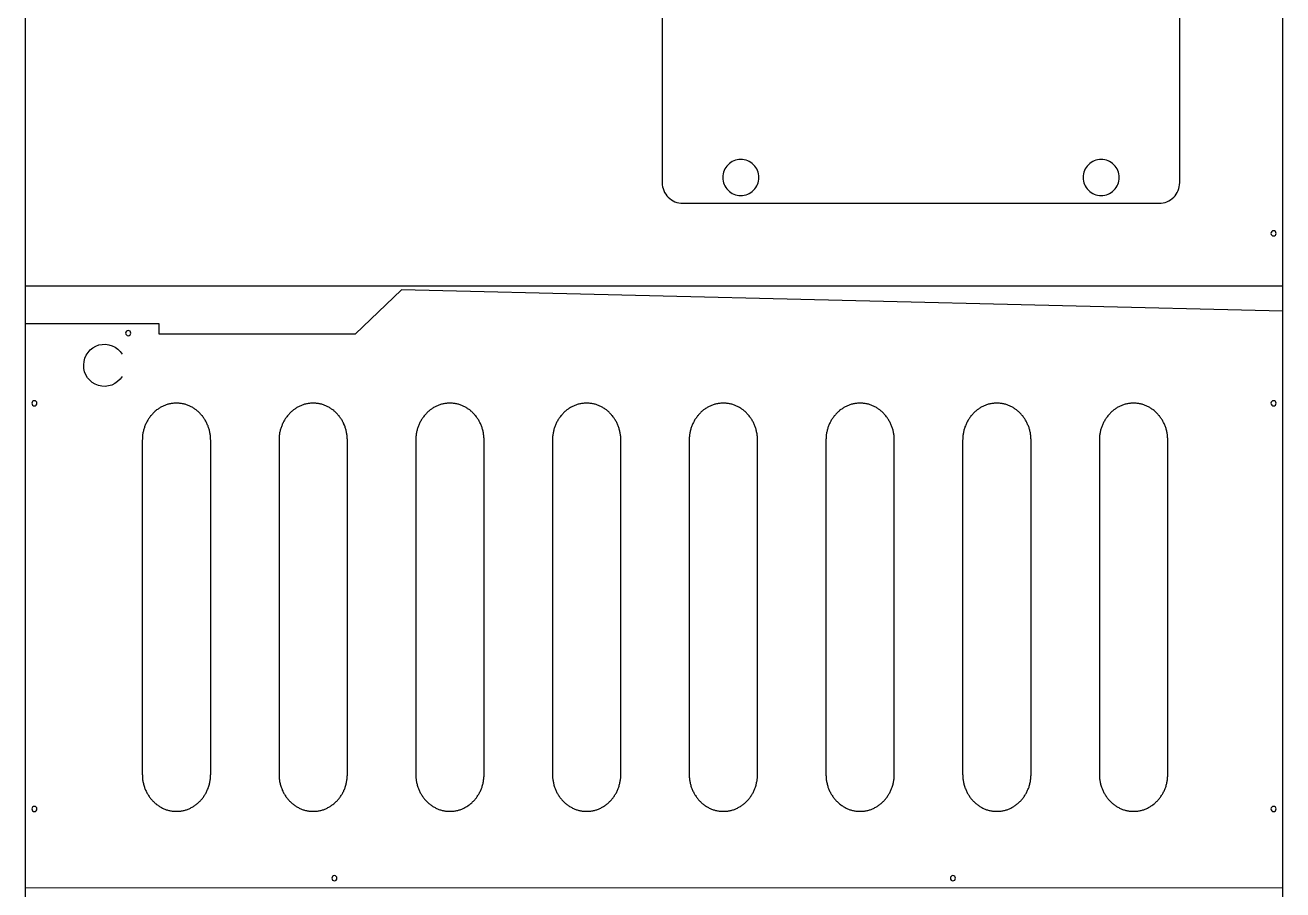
# Model space of a CAD drawing. Extents: x -841 to 4976, y -469 to 2808.
# Drawn here: x 2519 to 3739, y 547 to 1386 of the extents above; entities that cross this region are included whole.
import ezdxf

# ---------------------------------------------------------------- set-up
doc = ezdxf.new("R2010")
doc.units = 0
for name, color, linetype in [('DEFAULT_LAYER', 1, 'CONTINUOUS'), ('LAYER_1', 18, 'CONTINUOUS'), ('T5_LOGOLAYER_20', 18, 'CONTINUOUS')]:
    doc.layers.add(name, color=color, linetype=linetype)

msp = doc.modelspace()

# ---------------------------------------------------------------- linework, layer by layer
at = {"layer": 'DEFAULT_LAYER'}
for points in [[(3730.2, 1186.5, 0.414214), (3727.7, 1184, 0.414214), (3730.2, 1181.5, 0.414214), (3732.7, 1184, 0.414214)], [(2530.7, 1019.1, 0.414214), (2528.2, 1021.6, 0.414214), (2525.7, 1019.1, 0.414214), (2528.2, 1016.6, 0.414214)], [(3732.7, 1019.1, 0.414214), (3730.2, 1021.6, 0.414214), (3727.7, 1019.1, 0.414214), (3730.2, 1016.6, 0.414214)], [(2530.7, 625.5, 0.414214), (2528.2, 628, 0.414214), (2525.7, 625.5, 0.414214), (2528.2, 623, 0.414214)], [(3732.7, 625.5, 0.414214), (3730.2, 628, 0.414214), (3727.7, 625.5, 0.414214), (3730.2, 623, 0.414214)], [(2819.2, 560.8, 0.414214), (2816.7, 558.3, 0.414214), (2819.2, 555.8, 0.414214), (2821.7, 558.3, 0.414214)], [(3419.2, 560.8, 0.414214), (3416.7, 558.3, 0.414214), (3419.2, 555.8, 0.414214), (3421.7, 558.3, 0.414214)]]:
    msp.add_lwpolyline(points, format="xyb", close=True, dxfattribs=at)
for points in [[(2666, 1019.2), (2665.1, 1019.2), (2664.3, 1019.2), (2663.4, 1019.1), (2662.6, 1019), (2661.8, 1018.9), (2661, 1018.8), (2660.1, 1018.6), (2659.3, 1018.5), (2658.5, 1018.3), (2657.7, 1018.1), (2656.9, 1017.8), (2656.1, 1017.6), (2655.4, 1017.3), (2654.6, 1017), (2653.8, 1016.7), (2653.1, 1016.4), (2652.4, 1016), (2651.6, 1015.7), (2650.9, 1015.3), (2650.2, 1014.9), (2649.5, 1014.4), (2648.8, 1014), (2648.1, 1013.5), (2647.5, 1013.1), (2646.8, 1012.6), (2646.2, 1012.1), (2645.5, 1011.5), (2644.9, 1011), (2644.3, 1010.4), (2643.7, 1009.9), (2643.1, 1009.3), (2642.6, 1008.7), (2642, 1008), (2641.5, 1007.4), (2640.9, 1006.8), (2640.4, 1006.1), (2639.9, 1005.4), (2639.4, 1004.7), (2639, 1004), (2638.5, 1003.3), (2638.1, 1002.6), (2637.6, 1001.9), (2637.2, 1001.1), (2636.8, 1000.4), (2636.5, 999.6), (2636.1, 998.8), (2635.8, 998), (2635.4, 997.2), (2635.1, 996.4), (2634.9, 995.6), (2634.6, 994.8), (2634.3, 993.9), (2634.1, 993.1), (2633.9, 992.2), (2633.7, 991.3), (2633.5, 990.5), (2633.4, 989.6), (2633.2, 988.7), (2633.1, 987.8), (2633, 986.9), (2632.9, 986), (2632.9, 985.1), (2632.9, 984.1), (2632.8, 983.2), (2632.8, 659.2), (2632.9, 658.3), (2632.9, 657.4), (2632.9, 656.4), (2633, 655.5), (2633.1, 654.6), (2633.2, 653.7), (2633.4, 652.8), (2633.5, 652), (2633.7, 651.1), (2633.9, 650.2), (2634.1, 649.4), (2634.3, 648.5), (2634.6, 647.7), (2634.9, 646.8), (2635.1, 646), (2635.4, 645.2), (2635.8, 644.4), (2636.1, 643.6), (2636.5, 642.8), (2636.8, 642), (2637.2, 641.3), (2637.6, 640.5), (2638.1, 639.8), (2638.5, 639.1), (2639, 638.4), (2639.4, 637.7), (2639.9, 637), (2640.4, 636.3), (2640.9, 635.6), (2641.5, 635), (2642, 634.4), (2642.6, 633.8), (2643.1, 633.1), (2643.7, 632.6), (2644.3, 632), (2644.9, 631.4), (2645.5, 630.9), (2646.2, 630.4), (2646.8, 629.9), (2647.5, 629.4), (2648.1, 628.9), (2648.8, 628.4), (2649.5, 628), (2650.2, 627.6), (2650.9, 627.1), (2651.6, 626.8), (2652.4, 626.4), (2653.1, 626), (2653.8, 625.7), (2654.6, 625.4), (2655.4, 625.1), (2656.1, 624.8), (2656.9, 624.6), (2657.7, 624.3), (2658.5, 624.1), (2659.3, 623.9), (2660.1, 623.8), (2661, 623.6), (2661.8, 623.5), (2662.6, 623.4), (2663.4, 623.3), (2664.3, 623.3), (2665.1, 623.2), (2666, 623.2), (2666.9, 623.2), (2667.7, 623.3), (2668.6, 623.3), (2669.4, 623.4), (2670.2, 623.5), (2671, 623.6), (2671.9, 623.8), (2672.7, 623.9), (2673.5, 624.1), (2674.3, 624.3), (2675.1, 624.6), (2675.9, 624.8), (2676.6, 625.1), (2677.4, 625.4), (2678.2, 625.7), (2678.9, 626), (2679.6, 626.4), (2680.4, 626.8), (2681.1, 627.1), (2681.8, 627.6), (2682.5, 628), (2683.2, 628.4), (2683.9, 628.9), (2684.5, 629.4), (2685.2, 629.9), (2685.8, 630.4), (2686.5, 630.9), (2687.1, 631.4), (2687.7, 632), (2688.3, 632.6), (2688.9, 633.1), (2689.4, 633.8), (2690, 634.4), (2690.5, 635), (2691.1, 635.6), (2691.6, 636.3), (2692.1, 637), (2692.6, 637.7), (2693, 638.4), (2693.5, 639.1), (2693.9, 639.8), (2694.4, 640.5), (2694.8, 641.3), (2695.2, 642), (2695.5, 642.8), (2695.9, 643.6), (2696.2, 644.4), (2696.6, 645.2), (2696.9, 646), (2697.1, 646.8), (2697.4, 647.7), (2697.7, 648.5), (2697.9, 649.4), (2698.1, 650.2), (2698.3, 651.1), (2698.5, 652), (2698.6, 652.8), (2698.8, 653.7), (2698.9, 654.6), (2699, 655.5), (2699.1, 656.4), (2699.1, 657.4), (2699.1, 658.3), (2699.2, 659.2), (2699.2, 983.2), (2699.1, 984.1), (2699.1, 985.1), (2699.1, 986), (2699, 986.9), (2698.9, 987.8), (2698.8, 988.7), (2698.6, 989.6), (2698.5, 990.5), (2698.3, 991.3), (2698.1, 992.2), (2697.9, 993.1), (2697.7, 993.9), (2697.4, 994.8), (2697.1, 995.6), (2696.9, 996.4), (2696.6, 997.2), (2696.2, 998), (2695.9, 998.8), (2695.5, 999.6), (2695.2, 1000.4), (2694.8, 1001.1), (2694.4, 1001.9), (2693.9, 1002.6), (2693.5, 1003.3), (2693, 1004), (2692.6, 1004.7), (2692.1, 1005.4), (2691.6, 1006.1), (2691.1, 1006.8), (2690.5, 1007.4), (2690, 1008), (2689.4, 1008.7), (2688.9, 1009.3), (2688.3, 1009.9), (2687.7, 1010.4), (2687.1, 1011), (2686.5, 1011.5), (2685.8, 1012.1), (2685.2, 1012.6), (2684.5, 1013.1), (2683.9, 1013.5), (2683.2, 1014), (2682.5, 1014.4), (2681.8, 1014.9), (2681.1, 1015.3), (2680.4, 1015.7), (2679.6, 1016), (2678.9, 1016.4), (2678.2, 1016.7), (2677.4, 1017), (2676.6, 1017.3), (2675.9, 1017.6), (2675.1, 1017.8), (2674.3, 1018.1), (2673.5, 1018.3), (2672.7, 1018.5), (2671.9, 1018.6), (2671, 1018.8), (2670.2, 1018.9), (2669.4, 1019), (2668.6, 1019.1), (2667.7, 1019.2), (2666.9, 1019.2)], [(2798.6, 1019.2), (2797.8, 1019.2), (2796.9, 1019.2), (2796.1, 1019.1), (2795.2, 1019), (2794.4, 1018.9), (2793.6, 1018.8), (2792.8, 1018.6), (2792, 1018.5), (2791.1, 1018.3), (2790.3, 1018.1), (2789.6, 1017.8), (2788.8, 1017.6), (2788, 1017.3), (2787.2, 1017), (2786.5, 1016.7), (2785.7, 1016.4), (2785, 1016), (2784.3, 1015.7), (2783.5, 1015.3), (2782.8, 1014.9), (2782.1, 1014.4), (2781.4, 1014), (2780.8, 1013.5), (2780.1, 1013.1), (2779.4, 1012.6), (2778.8, 1012.1), (2778.2, 1011.5), (2777.5, 1011), (2776.9, 1010.4), (2776.3, 1009.9), (2775.8, 1009.3), (2775.2, 1008.7), (2774.6, 1008), (2774.1, 1007.4), (2773.6, 1006.8), (2773, 1006.1), (2772.5, 1005.4), (2772.1, 1004.7), (2771.6, 1004), (2771.1, 1003.3), (2770.7, 1002.6), (2770.3, 1001.9), (2769.9, 1001.1), (2769.5, 1000.4), (2769.1, 999.6), (2768.7, 998.8), (2768.4, 998), (2768.1, 997.2), (2767.8, 996.4), (2767.5, 995.6), (2767.2, 994.8), (2767, 993.9), (2766.7, 993.1), (2766.5, 992.2), (2766.3, 991.3), (2766.1, 990.5), (2766, 989.6), (2765.9, 988.7), (2765.7, 987.8), (2765.6, 986.9), (2765.6, 986), (2765.5, 985.1), (2765.5, 984.1), (2765.5, 983.2), (2765.5, 659.2), (2765.5, 658.3), (2765.5, 657.4), (2765.6, 656.4), (2765.6, 655.5), (2765.7, 654.6), (2765.9, 653.7), (2766, 652.8), (2766.1, 652), (2766.3, 651.1), (2766.5, 650.2), (2766.7, 649.4), (2767, 648.5), (2767.2, 647.7), (2767.5, 646.8), (2767.8, 646), (2768.1, 645.2), (2768.4, 644.4), (2768.7, 643.6), (2769.1, 642.8), (2769.5, 642), (2769.9, 641.3), (2770.3, 640.5), (2770.7, 639.8), (2771.1, 639.1), (2771.6, 638.4), (2772.1, 637.7), (2772.5, 637), (2773, 636.3), (2773.6, 635.6), (2774.1, 635), (2774.6, 634.4), (2775.2, 633.8), (2775.8, 633.1), (2776.3, 632.6), (2776.9, 632), (2777.5, 631.4), (2778.2, 630.9), (2778.8, 630.4), (2779.4, 629.9), (2780.1, 629.4), (2780.8, 628.9), (2781.4, 628.4), (2782.1, 628), (2782.8, 627.6), (2783.5, 627.1), (2784.3, 626.8), (2785, 626.4), (2785.7, 626), (2786.5, 625.7), (2787.2, 625.4), (2788, 625.1), (2788.8, 624.8), (2789.6, 624.6), (2790.3, 624.3), (2791.1, 624.1), (2792, 623.9), (2792.8, 623.8), (2793.6, 623.6), (2794.4, 623.5), (2795.2, 623.4), (2796.1, 623.3), (2796.9, 623.3), (2797.8, 623.2), (2798.6, 623.2), (2799.5, 623.2), (2800.3, 623.3), (2801.2, 623.3), (2802, 623.4), (2802.9, 623.5), (2803.7, 623.6), (2804.5, 623.8), (2805.3, 623.9), (2806.1, 624.1), (2806.9, 624.3), (2807.7, 624.6), (2808.5, 624.8), (2809.3, 625.1), (2810, 625.4), (2810.8, 625.7), (2811.5, 626), (2812.3, 626.4), (2813, 626.8), (2813.7, 627.1), (2814.4, 627.6), (2815.1, 628), (2815.8, 628.4), (2816.5, 628.9), (2817.2, 629.4), (2817.8, 629.9), (2818.5, 630.4), (2819.1, 630.9), (2819.7, 631.4), (2820.3, 632), (2820.9, 632.6), (2821.5, 633.1), (2822.1, 633.8), (2822.6, 634.4), (2823.2, 635), (2823.7, 635.6), (2824.2, 636.3), (2824.7, 637), (2825.2, 637.7), (2825.7, 638.4), (2826.1, 639.1), (2826.6, 639.8), (2827, 640.5), (2827.4, 641.3), (2827.8, 642), (2828.2, 642.8), (2828.5, 643.6), (2828.9, 644.4), (2829.2, 645.2), (2829.5, 646), (2829.8, 646.8), (2830.1, 647.7), (2830.3, 648.5), (2830.5, 649.4), (2830.7, 650.2), (2830.9, 651.1), (2831.1, 652), (2831.3, 652.8), (2831.4, 653.7), (2831.5, 654.6), (2831.6, 655.5), (2831.7, 656.4), (2831.7, 657.4), (2831.8, 658.3), (2831.8, 659.2), (2831.8, 983.2), (2831.8, 984.1), (2831.7, 985.1), (2831.7, 986), (2831.6, 986.9), (2831.5, 987.8), (2831.4, 988.7), (2831.3, 989.6), (2831.1, 990.5), (2830.9, 991.3), (2830.7, 992.2), (2830.5, 993.1), (2830.3, 993.9), (2830.1, 994.8), (2829.8, 995.6), (2829.5, 996.4), (2829.2, 997.2), (2828.9, 998), (2828.5, 998.8), (2828.2, 999.6), (2827.8, 1000.4), (2827.4, 1001.1), (2827, 1001.9), (2826.6, 1002.6), (2826.1, 1003.3), (2825.7, 1004), (2825.2, 1004.7), (2824.7, 1005.4), (2824.2, 1006.1), (2823.7, 1006.8), (2823.2, 1007.4), (2822.6, 1008), (2822.1, 1008.7), (2821.5, 1009.3), (2820.9, 1009.9), (2820.3, 1010.4), (2819.7, 1011), (2819.1, 1011.5), (2818.5, 1012.1), (2817.8, 1012.6), (2817.2, 1013.1), (2816.5, 1013.5), (2815.8, 1014), (2815.1, 1014.4), (2814.4, 1014.9), (2813.7, 1015.3), (2813, 1015.7), (2812.3, 1016), (2811.5, 1016.4), (2810.8, 1016.7), (2810, 1017), (2809.3, 1017.3), (2808.5, 1017.6), (2807.7, 1017.8), (2806.9, 1018.1), (2806.1, 1018.3), (2805.3, 1018.5), (2804.5, 1018.6), (2803.7, 1018.8), (2802.9, 1018.9), (2802, 1019), (2801.2, 1019.1), (2800.3, 1019.2), (2799.5, 1019.2)], [(2931.3, 1019.2), (2930.4, 1019.2), (2929.6, 1019.2), (2928.7, 1019.1), (2927.9, 1019), (2927, 1018.9), (2926.2, 1018.8), (2925.4, 1018.6), (2924.6, 1018.5), (2923.8, 1018.3), (2923, 1018.1), (2922.2, 1017.8), (2921.4, 1017.6), (2920.6, 1017.3), (2919.9, 1017), (2919.1, 1016.7), (2918.4, 1016.4), (2917.6, 1016), (2916.9, 1015.7), (2916.2, 1015.3), (2915.5, 1014.9), (2914.8, 1014.4), (2914.1, 1014), (2913.4, 1013.5), (2912.7, 1013.1), (2912.1, 1012.6), (2911.4, 1012.1), (2910.8, 1011.5), (2910.2, 1011), (2909.6, 1010.4), (2909, 1009.9), (2908.4, 1009.3), (2907.8, 1008.7), (2907.3, 1008), (2906.7, 1007.4), (2906.2, 1006.8), (2905.7, 1006.1), (2905.2, 1005.4), (2904.7, 1004.7), (2904.2, 1004), (2903.8, 1003.3), (2903.3, 1002.6), (2902.9, 1001.9), (2902.5, 1001.1), (2902.1, 1000.4), (2901.7, 999.6), (2901.4, 998.8), (2901, 998), (2900.7, 997.2), (2900.4, 996.4), (2900.1, 995.6), (2899.9, 994.8), (2899.6, 993.9), (2899.4, 993.1), (2899.2, 992.2), (2899, 991.3), (2898.8, 990.5), (2898.6, 989.6), (2898.5, 988.7), (2898.4, 987.8), (2898.3, 986.9), (2898.2, 986), (2898.2, 985.1), (2898.1, 984.1), (2898.1, 983.2), (2898.1, 659.2), (2898.1, 658.3), (2898.2, 657.4), (2898.2, 656.4), (2898.3, 655.5), (2898.4, 654.6), (2898.5, 653.7), (2898.6, 652.8), (2898.8, 652), (2899, 651.1), (2899.2, 650.2), (2899.4, 649.4), (2899.6, 648.5), (2899.9, 647.7), (2900.1, 646.8), (2900.4, 646), (2900.7, 645.2), (2901, 644.4), (2901.4, 643.6), (2901.7, 642.8), (2902.1, 642), (2902.5, 641.3), (2902.9, 640.5), (2903.3, 639.8), (2903.8, 639.1), (2904.2, 638.4), (2904.7, 637.7), (2905.2, 637), (2905.7, 636.3), (2906.2, 635.6), (2906.7, 635), (2907.3, 634.4), (2907.8, 633.8), (2908.4, 633.1), (2909, 632.6), (2909.6, 632), (2910.2, 631.4), (2910.8, 630.9), (2911.4, 630.4), (2912.1, 629.9), (2912.7, 629.4), (2913.4, 628.9), (2914.1, 628.4), (2914.8, 628), (2915.5, 627.6), (2916.2, 627.1), (2916.9, 626.8), (2917.6, 626.4), (2918.4, 626), (2919.1, 625.7), (2919.9, 625.4), (2920.6, 625.1), (2921.4, 624.8), (2922.2, 624.6), (2923, 624.3), (2923.8, 624.1), (2924.6, 623.9), (2925.4, 623.8), (2926.2, 623.6), (2927, 623.5), (2927.9, 623.4), (2928.7, 623.3), (2929.6, 623.3), (2930.4, 623.2), (2931.3, 623.2), (2932.1, 623.2), (2933, 623.3), (2933.8, 623.3), (2934.7, 623.4), (2935.5, 623.5), (2936.3, 623.6), (2937.1, 623.8), (2938, 623.9), (2938.8, 624.1), (2939.6, 624.3), (2940.3, 624.6), (2941.1, 624.8), (2941.9, 625.1), (2942.7, 625.4), (2943.4, 625.7), (2944.2, 626), (2944.9, 626.4), (2945.6, 626.8), (2946.4, 627.1), (2947.1, 627.6), (2947.8, 628), (2948.5, 628.4), (2949.1, 628.9), (2949.8, 629.4), (2950.5, 629.9), (2951.1, 630.4), (2951.7, 630.9), (2952.4, 631.4), (2953, 632), (2953.6, 632.6), (2954.1, 633.1), (2954.7, 633.8), (2955.3, 634.4), (2955.8, 635), (2956.3, 635.6), (2956.9, 636.3), (2957.4, 637), (2957.8, 637.7), (2958.3, 638.4), (2958.8, 639.1), (2959.2, 639.8), (2959.6, 640.5), (2960, 641.3), (2960.4, 642), (2960.8, 642.8), (2961.2, 643.6), (2961.5, 644.4), (2961.8, 645.2), (2962.1, 646), (2962.4, 646.8), (2962.7, 647.7), (2962.9, 648.5), (2963.2, 649.4), (2963.4, 650.2), (2963.6, 651.1), (2963.8, 652), (2963.9, 652.8), (2964, 653.7), (2964.2, 654.6), (2964.3, 655.5), (2964.3, 656.4), (2964.4, 657.4), (2964.4, 658.3), (2964.4, 659.2), (2964.4, 983.2), (2964.4, 984.1), (2964.4, 985.1), (2964.3, 986), (2964.3, 986.9), (2964.2, 987.8), (2964, 988.7), (2963.9, 989.6), (2963.8, 990.5), (2963.6, 991.3), (2963.4, 992.2), (2963.2, 993.1), (2962.9, 993.9), (2962.7, 994.8), (2962.4, 995.6), (2962.1, 996.4), (2961.8, 997.2), (2961.5, 998), (2961.2, 998.8), (2960.8, 999.6), (2960.4, 1000.4), (2960, 1001.1), (2959.6, 1001.9), (2959.2, 1002.6), (2958.8, 1003.3), (2958.3, 1004), (2957.8, 1004.7), (2957.4, 1005.4), (2956.9, 1006.1), (2956.3, 1006.8), (2955.8, 1007.4), (2955.3, 1008), (2954.7, 1008.7), (2954.1, 1009.3), (2953.6, 1009.9), (2953, 1010.4), (2952.4, 1011), (2951.7, 1011.5), (2951.1, 1012.1), (2950.5, 1012.6), (2949.8, 1013.1), (2949.1, 1013.5), (2948.5, 1014), (2947.8, 1014.4), (2947.1, 1014.9), (2946.4, 1015.3), (2945.6, 1015.7), (2944.9, 1016), (2944.2, 1016.4), (2943.4, 1016.7), (2942.7, 1017), (2941.9, 1017.3), (2941.1, 1017.6), (2940.3, 1017.8), (2939.6, 1018.1), (2938.8, 1018.3), (2938, 1018.5), (2937.1, 1018.6), (2936.3, 1018.8), (2935.5, 1018.9), (2934.7, 1019), (2933.8, 1019.1), (2933, 1019.2), (2932.1, 1019.2)], [(3063.9, 1019.2), (3063, 1019.2), (3062.2, 1019.2), (3061.4, 1019.1), (3060.5, 1019), (3059.7, 1018.9), (3058.9, 1018.8), (3058, 1018.6), (3057.2, 1018.5), (3056.4, 1018.3), (3055.6, 1018.1), (3054.8, 1017.8), (3054, 1017.6), (3053.3, 1017.3), (3052.5, 1017), (3051.7, 1016.7), (3051, 1016.4), (3050.3, 1016), (3049.5, 1015.7), (3048.8, 1015.3), (3048.1, 1014.9), (3047.4, 1014.4), (3046.7, 1014), (3046, 1013.5), (3045.4, 1013.1), (3044.7, 1012.6), (3044.1, 1012.1), (3043.4, 1011.5), (3042.8, 1011), (3042.2, 1010.4), (3041.6, 1009.9), (3041, 1009.3), (3040.5, 1008.7), (3039.9, 1008), (3039.4, 1007.4), (3038.8, 1006.8), (3038.3, 1006.1), (3037.8, 1005.4), (3037.3, 1004.7), (3036.9, 1004), (3036.4, 1003.3), (3036, 1002.6), (3035.5, 1001.9), (3035.1, 1001.1), (3034.7, 1000.4), (3034.4, 999.6), (3034, 998.8), (3033.7, 998), (3033.4, 997.2), (3033, 996.4), (3032.8, 995.6), (3032.5, 994.8), (3032.2, 993.9), (3032, 993.1), (3031.8, 992.2), (3031.6, 991.3), (3031.4, 990.5), (3031.3, 989.6), (3031.1, 988.7), (3031, 987.8), (3030.9, 986.9), (3030.8, 986), (3030.8, 985.1), (3030.8, 984.1), (3030.7, 983.2), (3030.7, 659.2), (3030.8, 658.3), (3030.8, 657.4), (3030.8, 656.4), (3030.9, 655.5), (3031, 654.6), (3031.1, 653.7), (3031.3, 652.8), (3031.4, 652), (3031.6, 651.1), (3031.8, 650.2), (3032, 649.4), (3032.2, 648.5), (3032.5, 647.7), (3032.8, 646.8), (3033, 646), (3033.4, 645.2), (3033.7, 644.4), (3034, 643.6), (3034.4, 642.8), (3034.7, 642), (3035.1, 641.3), (3035.5, 640.5), (3036, 639.8), (3036.4, 639.1), (3036.9, 638.4), (3037.3, 637.7), (3037.8, 637), (3038.3, 636.3), (3038.8, 635.6), (3039.4, 635), (3039.9, 634.4), (3040.5, 633.8), (3041, 633.1), (3041.6, 632.6), (3042.2, 632), (3042.8, 631.4), (3043.4, 630.9), (3044.1, 630.4), (3044.7, 629.9), (3045.4, 629.4), (3046, 628.9), (3046.7, 628.4), (3047.4, 628), (3048.1, 627.6), (3048.8, 627.1), (3049.5, 626.8), (3050.3, 626.4), (3051, 626), (3051.7, 625.7), (3052.5, 625.4), (3053.3, 625.1), (3054, 624.8), (3054.8, 624.6), (3055.6, 624.3), (3056.4, 624.1), (3057.2, 623.9), (3058, 623.8), (3058.9, 623.6), (3059.7, 623.5), (3060.5, 623.4), (3061.4, 623.3), (3062.2, 623.3), (3063, 623.2), (3063.9, 623.2), (3064.8, 623.2), (3065.6, 623.3), (3066.5, 623.3), (3067.3, 623.4), (3068.1, 623.5), (3069, 623.6), (3069.8, 623.8), (3070.6, 623.9), (3071.4, 624.1), (3072.2, 624.3), (3073, 624.6), (3073.8, 624.8), (3074.5, 625.1), (3075.3, 625.4), (3076.1, 625.7), (3076.8, 626), (3077.5, 626.4), (3078.3, 626.8), (3079, 627.1), (3079.7, 627.6), (3080.4, 628), (3081.1, 628.4), (3081.8, 628.9), (3082.4, 629.4), (3083.1, 629.9), (3083.7, 630.4), (3084.4, 630.9), (3085, 631.4), (3085.6, 632), (3086.2, 632.6), (3086.8, 633.1), (3087.4, 633.8), (3087.9, 634.4), (3088.4, 635), (3089, 635.6), (3089.5, 636.3), (3090, 637), (3090.5, 637.7), (3090.9, 638.4), (3091.4, 639.1), (3091.8, 639.8), (3092.3, 640.5), (3092.7, 641.3), (3093.1, 642), (3093.4, 642.8), (3093.8, 643.6), (3094.1, 644.4), (3094.5, 645.2), (3094.8, 646), (3095.1, 646.8), (3095.3, 647.7), (3095.6, 648.5), (3095.8, 649.4), (3096, 650.2), (3096.2, 651.1), (3096.4, 652), (3096.5, 652.8), (3096.7, 653.7), (3096.8, 654.6), (3096.9, 655.5), (3097, 656.4), (3097, 657.4), (3097.1, 658.3), (3097.1, 659.2), (3097.1, 983.2), (3097.1, 984.1), (3097, 985.1), (3097, 986), (3096.9, 986.9), (3096.8, 987.8), (3096.7, 988.7), (3096.5, 989.6), (3096.4, 990.5), (3096.2, 991.3), (3096, 992.2), (3095.8, 993.1), (3095.6, 993.9), (3095.3, 994.8), (3095.1, 995.6), (3094.8, 996.4), (3094.5, 997.2), (3094.1, 998), (3093.8, 998.8), (3093.4, 999.6), (3093.1, 1000.4), (3092.7, 1001.1), (3092.3, 1001.9), (3091.8, 1002.6), (3091.4, 1003.3), (3090.9, 1004), (3090.5, 1004.7), (3090, 1005.4), (3089.5, 1006.1), (3089, 1006.8), (3088.4, 1007.4), (3087.9, 1008), (3087.4, 1008.7), (3086.8, 1009.3), (3086.2, 1009.9), (3085.6, 1010.4), (3085, 1011), (3084.4, 1011.5), (3083.7, 1012.1), (3083.1, 1012.6), (3082.4, 1013.1), (3081.8, 1013.5), (3081.1, 1014), (3080.4, 1014.4), (3079.7, 1014.9), (3079, 1015.3), (3078.3, 1015.7), (3077.5, 1016), (3076.8, 1016.4), (3076.1, 1016.7), (3075.3, 1017), (3074.5, 1017.3), (3073.8, 1017.6), (3073, 1017.8), (3072.2, 1018.1), (3071.4, 1018.3), (3070.6, 1018.5), (3069.8, 1018.6), (3069, 1018.8), (3068.1, 1018.9), (3067.3, 1019), (3066.5, 1019.1), (3065.6, 1019.2), (3064.8, 1019.2)], [(3196.5, 1019.2), (3195.7, 1019.2), (3194.8, 1019.2), (3194, 1019.1), (3193.1, 1019), (3192.3, 1018.9), (3191.5, 1018.8), (3190.7, 1018.6), (3189.9, 1018.5), (3189, 1018.3), (3188.3, 1018.1), (3187.5, 1017.8), (3186.7, 1017.6), (3185.9, 1017.3), (3185.1, 1017), (3184.4, 1016.7), (3183.6, 1016.4), (3182.9, 1016), (3182.2, 1015.7), (3181.4, 1015.3), (3180.7, 1014.9), (3180, 1014.4), (3179.3, 1014), (3178.7, 1013.5), (3178, 1013.1), (3177.3, 1012.6), (3176.7, 1012.1), (3176.1, 1011.5), (3175.4, 1011), (3174.8, 1010.4), (3174.2, 1009.9), (3173.7, 1009.3), (3173.1, 1008.7), (3172.5, 1008), (3172, 1007.4), (3171.5, 1006.8), (3171, 1006.1), (3170.5, 1005.4), (3170, 1004.7), (3169.5, 1004), (3169, 1003.3), (3168.6, 1002.6), (3168.2, 1001.9), (3167.8, 1001.1), (3167.4, 1000.4), (3167, 999.6), (3166.6, 998.8), (3166.3, 998), (3166, 997.2), (3165.7, 996.4), (3165.4, 995.6), (3165.1, 994.8), (3164.9, 993.9), (3164.6, 993.1), (3164.4, 992.2), (3164.2, 991.3), (3164.1, 990.5), (3163.9, 989.6), (3163.8, 988.7), (3163.6, 987.8), (3163.6, 986.9), (3163.5, 986), (3163.4, 985.1), (3163.4, 984.1), (3163.4, 983.2), (3163.4, 659.2), (3163.4, 658.3), (3163.4, 657.4), (3163.5, 656.4), (3163.6, 655.5), (3163.6, 654.6), (3163.8, 653.7), (3163.9, 652.8), (3164.1, 652), (3164.2, 651.1), (3164.4, 650.2), (3164.6, 649.4), (3164.9, 648.5), (3165.1, 647.7), (3165.4, 646.8), (3165.7, 646), (3166, 645.2), (3166.3, 644.4), (3166.6, 643.6), (3167, 642.8), (3167.4, 642), (3167.8, 641.3), (3168.2, 640.5), (3168.6, 639.8), (3169, 639.1), (3169.5, 638.4), (3170, 637.7), (3170.5, 637), (3171, 636.3), (3171.5, 635.6), (3172, 635), (3172.5, 634.4), (3173.1, 633.8), (3173.7, 633.1), (3174.2, 632.6), (3174.8, 632), (3175.4, 631.4), (3176.1, 630.9), (3176.7, 630.4), (3177.3, 629.9), (3178, 629.4), (3178.7, 628.9), (3179.3, 628.4), (3180, 628), (3180.7, 627.6), (3181.4, 627.1), (3182.2, 626.8), (3182.9, 626.4), (3183.6, 626), (3184.4, 625.7), (3185.1, 625.4), (3185.9, 625.1), (3186.7, 624.8), (3187.5, 624.6), (3188.3, 624.3), (3189, 624.1), (3189.9, 623.9), (3190.7, 623.8), (3191.5, 623.6), (3192.3, 623.5), (3193.1, 623.4), (3194, 623.3), (3194.8, 623.3), (3195.7, 623.2), (3196.5, 623.2), (3197.4, 623.2), (3198.2, 623.3), (3199.1, 623.3), (3199.9, 623.4), (3200.8, 623.5), (3201.6, 623.6), (3202.4, 623.8), (3203.2, 623.9), (3204, 624.1), (3204.8, 624.3), (3205.6, 624.6), (3206.4, 624.8), (3207.2, 625.1), (3207.9, 625.4), (3208.7, 625.7), (3209.4, 626), (3210.2, 626.4), (3210.9, 626.8), (3211.6, 627.1), (3212.3, 627.6), (3213, 628), (3213.7, 628.4), (3214.4, 628.9), (3215.1, 629.4), (3215.7, 629.9), (3216.4, 630.4), (3217, 630.9), (3217.6, 631.4), (3218.2, 632), (3218.8, 632.6), (3219.4, 633.1), (3220, 633.8), (3220.5, 634.4), (3221.1, 635), (3221.6, 635.6), (3222.1, 636.3), (3222.6, 637), (3223.1, 637.7), (3223.6, 638.4), (3224, 639.1), (3224.5, 639.8), (3224.9, 640.5), (3225.3, 641.3), (3225.7, 642), (3226.1, 642.8), (3226.4, 643.6), (3226.8, 644.4), (3227.1, 645.2), (3227.4, 646), (3227.7, 646.8), (3228, 647.7), (3228.2, 648.5), (3228.4, 649.4), (3228.7, 650.2), (3228.8, 651.1), (3229, 652), (3229.2, 652.8), (3229.3, 653.7), (3229.4, 654.6), (3229.5, 655.5), (3229.6, 656.4), (3229.7, 657.4), (3229.7, 658.3), (3229.7, 659.2), (3229.7, 983.2), (3229.7, 984.1), (3229.7, 985.1), (3229.6, 986), (3229.5, 986.9), (3229.4, 987.8), (3229.3, 988.7), (3229.2, 989.6), (3229, 990.5), (3228.8, 991.3), (3228.7, 992.2), (3228.4, 993.1), (3228.2, 993.9), (3228, 994.8), (3227.7, 995.6), (3227.4, 996.4), (3227.1, 997.2), (3226.8, 998), (3226.4, 998.8), (3226.1, 999.6), (3225.7, 1000.4), (3225.3, 1001.1), (3224.9, 1001.9), (3224.5, 1002.6), (3224, 1003.3), (3223.6, 1004), (3223.1, 1004.7), (3222.6, 1005.4), (3222.1, 1006.1), (3221.6, 1006.8), (3221.1, 1007.4), (3220.5, 1008), (3220, 1008.7), (3219.4, 1009.3), (3218.8, 1009.9), (3218.2, 1010.4), (3217.6, 1011), (3217, 1011.5), (3216.4, 1012.1), (3215.7, 1012.6), (3215.1, 1013.1), (3214.4, 1013.5), (3213.7, 1014), (3213, 1014.4), (3212.3, 1014.9), (3211.6, 1015.3), (3210.9, 1015.7), (3210.2, 1016), (3209.4, 1016.4), (3208.7, 1016.7), (3207.9, 1017), (3207.2, 1017.3), (3206.4, 1017.6), (3205.6, 1017.8), (3204.8, 1018.1), (3204, 1018.3), (3203.2, 1018.5), (3202.4, 1018.6), (3201.6, 1018.8), (3200.8, 1018.9), (3199.9, 1019), (3199.1, 1019.1), (3198.2, 1019.2), (3197.4, 1019.2)], [(3329.2, 1019.2), (3328.3, 1019.2), (3327.5, 1019.2), (3326.6, 1019.1), (3325.8, 1019), (3324.9, 1018.9), (3324.1, 1018.8), (3323.3, 1018.6), (3322.5, 1018.5), (3321.7, 1018.3), (3320.9, 1018.1), (3320.1, 1017.8), (3319.3, 1017.6), (3318.5, 1017.3), (3317.8, 1017), (3317, 1016.7), (3316.3, 1016.4), (3315.5, 1016), (3314.8, 1015.7), (3314.1, 1015.3), (3313.4, 1014.9), (3312.7, 1014.4), (3312, 1014), (3311.3, 1013.5), (3310.6, 1013.1), (3310, 1012.6), (3309.3, 1012.1), (3308.7, 1011.5), (3308.1, 1011), (3307.5, 1010.4), (3306.9, 1009.9), (3306.3, 1009.3), (3305.7, 1008.7), (3305.2, 1008), (3304.6, 1007.4), (3304.1, 1006.8), (3303.6, 1006.1), (3303.1, 1005.4), (3302.6, 1004.7), (3302.1, 1004), (3301.7, 1003.3), (3301.2, 1002.6), (3300.8, 1001.9), (3300.4, 1001.1), (3300, 1000.4), (3299.6, 999.6), (3299.3, 998.8), (3298.9, 998), (3298.6, 997.2), (3298.3, 996.4), (3298, 995.6), (3297.8, 994.8), (3297.5, 993.9), (3297.3, 993.1), (3297.1, 992.2), (3296.9, 991.3), (3296.7, 990.5), (3296.5, 989.6), (3296.4, 988.7), (3296.3, 987.8), (3296.2, 986.9), (3296.1, 986), (3296.1, 985.1), (3296, 984.1), (3296, 983.2), (3296, 659.2), (3296, 658.3), (3296.1, 657.4), (3296.1, 656.4), (3296.2, 655.5), (3296.3, 654.6), (3296.4, 653.7), (3296.5, 652.8), (3296.7, 652), (3296.9, 651.1), (3297.1, 650.2), (3297.3, 649.4), (3297.5, 648.5), (3297.8, 647.7), (3298, 646.8), (3298.3, 646), (3298.6, 645.2), (3298.9, 644.4), (3299.3, 643.6), (3299.6, 642.8), (3300, 642), (3300.4, 641.3), (3300.8, 640.5), (3301.2, 639.8), (3301.7, 639.1), (3302.1, 638.4), (3302.6, 637.7), (3303.1, 637), (3303.6, 636.3), (3304.1, 635.6), (3304.6, 635), (3305.2, 634.4), (3305.7, 633.8), (3306.3, 633.1), (3306.9, 632.6), (3307.5, 632), (3308.1, 631.4), (3308.7, 630.9), (3309.3, 630.4), (3310, 629.9), (3310.6, 629.4), (3311.3, 628.9), (3312, 628.4), (3312.7, 628), (3313.4, 627.6), (3314.1, 627.1), (3314.8, 626.8), (3315.5, 626.4), (3316.3, 626), (3317, 625.7), (3317.8, 625.4), (3318.5, 625.1), (3319.3, 624.8), (3320.1, 624.6), (3320.9, 624.3), (3321.7, 624.1), (3322.5, 623.9), (3323.3, 623.8), (3324.1, 623.6), (3324.9, 623.5), (3325.8, 623.4), (3326.6, 623.3), (3327.5, 623.3), (3328.3, 623.2), (3329.2, 623.2), (3330, 623.2), (3330.9, 623.3), (3331.7, 623.3), (3332.6, 623.4), (3333.4, 623.5), (3334.2, 623.6), (3335, 623.8), (3335.9, 623.9), (3336.7, 624.1), (3337.5, 624.3), (3338.3, 624.6), (3339, 624.8), (3339.8, 625.1), (3340.6, 625.4), (3341.3, 625.7), (3342.1, 626), (3342.8, 626.4), (3343.5, 626.8), (3344.3, 627.1), (3345, 627.6), (3345.7, 628), (3346.4, 628.4), (3347, 628.9), (3347.7, 629.4), (3348.4, 629.9), (3349, 630.4), (3349.6, 630.9), (3350.3, 631.4), (3350.9, 632), (3351.5, 632.6), (3352.1, 633.1), (3352.6, 633.8), (3353.2, 634.4), (3353.7, 635), (3354.2, 635.6), (3354.8, 636.3), (3355.3, 637), (3355.7, 637.7), (3356.2, 638.4), (3356.7, 639.1), (3357.1, 639.8), (3357.5, 640.5), (3357.9, 641.3), (3358.3, 642), (3358.7, 642.8), (3359.1, 643.6), (3359.4, 644.4), (3359.7, 645.2), (3360, 646), (3360.3, 646.8), (3360.6, 647.7), (3360.8, 648.5), (3361.1, 649.4), (3361.3, 650.2), (3361.5, 651.1), (3361.7, 652), (3361.8, 652.8), (3361.9, 653.7), (3362.1, 654.6), (3362.2, 655.5), (3362.2, 656.4), (3362.3, 657.4), (3362.3, 658.3), (3362.3, 659.2), (3362.3, 983.2), (3362.3, 984.1), (3362.3, 985.1), (3362.2, 986), (3362.2, 986.9), (3362.1, 987.8), (3361.9, 988.7), (3361.8, 989.6), (3361.7, 990.5), (3361.5, 991.3), (3361.3, 992.2), (3361.1, 993.1), (3360.8, 993.9), (3360.6, 994.8), (3360.3, 995.6), (3360, 996.4), (3359.7, 997.2), (3359.4, 998), (3359.1, 998.8), (3358.7, 999.6), (3358.3, 1000.4), (3357.9, 1001.1), (3357.5, 1001.9), (3357.1, 1002.6), (3356.7, 1003.3), (3356.2, 1004), (3355.7, 1004.7), (3355.3, 1005.4), (3354.8, 1006.1), (3354.2, 1006.8), (3353.7, 1007.4), (3353.2, 1008), (3352.6, 1008.7), (3352.1, 1009.3), (3351.5, 1009.9), (3350.9, 1010.4), (3350.3, 1011), (3349.6, 1011.5), (3349, 1012.1), (3348.4, 1012.6), (3347.7, 1013.1), (3347, 1013.5), (3346.4, 1014), (3345.7, 1014.4), (3345, 1014.9), (3344.3, 1015.3), (3343.5, 1015.7), (3342.8, 1016), (3342.1, 1016.4), (3341.3, 1016.7), (3340.6, 1017), (3339.8, 1017.3), (3339, 1017.6), (3338.3, 1017.8), (3337.5, 1018.1), (3336.7, 1018.3), (3335.9, 1018.5), (3335, 1018.6), (3334.2, 1018.8), (3333.4, 1018.9), (3332.6, 1019), (3331.7, 1019.1), (3330.9, 1019.2), (3330, 1019.2)], [(3461.8, 1019.2), (3461, 1019.2), (3460.1, 1019.2), (3459.3, 1019.1), (3458.4, 1019), (3457.6, 1018.9), (3456.8, 1018.8), (3455.9, 1018.6), (3455.1, 1018.5), (3454.3, 1018.3), (3453.5, 1018.1), (3452.7, 1017.8), (3451.9, 1017.6), (3451.2, 1017.3), (3450.4, 1017), (3449.6, 1016.7), (3448.9, 1016.4), (3448.2, 1016), (3447.4, 1015.7), (3446.7, 1015.3), (3446, 1014.9), (3445.3, 1014.4), (3444.6, 1014), (3443.9, 1013.5), (3443.3, 1013.1), (3442.6, 1012.6), (3442, 1012.1), (3441.3, 1011.5), (3440.7, 1011), (3440.1, 1010.4), (3439.5, 1009.9), (3438.9, 1009.3), (3438.4, 1008.7), (3437.8, 1008), (3437.3, 1007.4), (3436.7, 1006.8), (3436.2, 1006.1), (3435.7, 1005.4), (3435.2, 1004.7), (3434.8, 1004), (3434.3, 1003.3), (3433.9, 1002.6), (3433.4, 1001.9), (3433, 1001.1), (3432.7, 1000.4), (3432.3, 999.6), (3431.9, 998.8), (3431.6, 998), (3431.3, 997.2), (3430.9, 996.4), (3430.7, 995.6), (3430.4, 994.8), (3430.1, 993.9), (3429.9, 993.1), (3429.7, 992.2), (3429.5, 991.3), (3429.3, 990.5), (3429.2, 989.6), (3429, 988.7), (3428.9, 987.8), (3428.8, 986.9), (3428.7, 986), (3428.7, 985.1), (3428.7, 984.1), (3428.6, 983.2), (3428.6, 659.2), (3428.7, 658.3), (3428.7, 657.4), (3428.7, 656.4), (3428.8, 655.5), (3428.9, 654.6), (3429, 653.7), (3429.2, 652.8), (3429.3, 652), (3429.5, 651.1), (3429.7, 650.2), (3429.9, 649.4), (3430.1, 648.5), (3430.4, 647.7), (3430.7, 646.8), (3430.9, 646), (3431.3, 645.2), (3431.6, 644.4), (3431.9, 643.6), (3432.3, 642.8), (3432.7, 642), (3433, 641.3), (3433.4, 640.5), (3433.9, 639.8), (3434.3, 639.1), (3434.8, 638.4), (3435.2, 637.7), (3435.7, 637), (3436.2, 636.3), (3436.7, 635.6), (3437.3, 635), (3437.8, 634.4), (3438.4, 633.8), (3438.9, 633.1), (3439.5, 632.6), (3440.1, 632), (3440.7, 631.4), (3441.3, 630.9), (3442, 630.4), (3442.6, 629.9), (3443.3, 629.4), (3443.9, 628.9), (3444.6, 628.4), (3445.3, 628), (3446, 627.6), (3446.7, 627.1), (3447.4, 626.8), (3448.2, 626.4), (3448.9, 626), (3449.6, 625.7), (3450.4, 625.4), (3451.2, 625.1), (3451.9, 624.8), (3452.7, 624.6), (3453.5, 624.3), (3454.3, 624.1), (3455.1, 623.9), (3455.9, 623.8), (3456.8, 623.6), (3457.6, 623.5), (3458.4, 623.4), (3459.3, 623.3), (3460.1, 623.3), (3461, 623.2), (3461.8, 623.2), (3462.7, 623.2), (3463.5, 623.3), (3464.4, 623.3), (3465.2, 623.4), (3466, 623.5), (3466.9, 623.6), (3467.7, 623.8), (3468.5, 623.9), (3469.3, 624.1), (3470.1, 624.3), (3470.9, 624.6), (3471.7, 624.8), (3472.4, 625.1), (3473.2, 625.4), (3474, 625.7), (3474.7, 626), (3475.5, 626.4), (3476.2, 626.8), (3476.9, 627.1), (3477.6, 627.6), (3478.3, 628), (3479, 628.4), (3479.7, 628.9), (3480.3, 629.4), (3481, 629.9), (3481.6, 630.4), (3482.3, 630.9), (3482.9, 631.4), (3483.5, 632), (3484.1, 632.6), (3484.7, 633.1), (3485.3, 633.8), (3485.8, 634.4), (3486.4, 635), (3486.9, 635.6), (3487.4, 636.3), (3487.9, 637), (3488.4, 637.7), (3488.8, 638.4), (3489.3, 639.1), (3489.7, 639.8), (3490.2, 640.5), (3490.6, 641.3), (3491, 642), (3491.3, 642.8), (3491.7, 643.6), (3492, 644.4), (3492.4, 645.2), (3492.7, 646), (3493, 646.8), (3493.2, 647.7), (3493.5, 648.5), (3493.7, 649.4), (3493.9, 650.2), (3494.1, 651.1), (3494.3, 652), (3494.4, 652.8), (3494.6, 653.7), (3494.7, 654.6), (3494.8, 655.5), (3494.9, 656.4), (3494.9, 657.4), (3495, 658.3), (3495, 659.2), (3495, 983.2), (3495, 984.1), (3494.9, 985.1), (3494.9, 986), (3494.8, 986.9), (3494.7, 987.8), (3494.6, 988.7), (3494.4, 989.6), (3494.3, 990.5), (3494.1, 991.3), (3493.9, 992.2), (3493.7, 993.1), (3493.5, 993.9), (3493.2, 994.8), (3493, 995.6), (3492.7, 996.4), (3492.4, 997.2), (3492, 998), (3491.7, 998.8), (3491.3, 999.6), (3491, 1000.4), (3490.6, 1001.1), (3490.2, 1001.9), (3489.7, 1002.6), (3489.3, 1003.3), (3488.8, 1004), (3488.4, 1004.7), (3487.9, 1005.4), (3487.4, 1006.1), (3486.9, 1006.8), (3486.4, 1007.4), (3485.8, 1008), (3485.3, 1008.7), (3484.7, 1009.3), (3484.1, 1009.9), (3483.5, 1010.4), (3482.9, 1011), (3482.3, 1011.5), (3481.6, 1012.1), (3481, 1012.6), (3480.3, 1013.1), (3479.7, 1013.5), (3479, 1014), (3478.3, 1014.4), (3477.6, 1014.9), (3476.9, 1015.3), (3476.2, 1015.7), (3475.5, 1016), (3474.7, 1016.4), (3474, 1016.7), (3473.2, 1017), (3472.4, 1017.3), (3471.7, 1017.6), (3470.9, 1017.8), (3470.1, 1018.1), (3469.3, 1018.3), (3468.5, 1018.5), (3467.7, 1018.6), (3466.9, 1018.8), (3466, 1018.9), (3465.2, 1019), (3464.4, 1019.1), (3463.5, 1019.2), (3462.7, 1019.2)], [(3594.4, 1019.2), (3593.6, 1019.2), (3592.7, 1019.2), (3591.9, 1019.1), (3591.1, 1019), (3590.2, 1018.9), (3589.4, 1018.8), (3588.6, 1018.6), (3587.8, 1018.5), (3587, 1018.3), (3586.2, 1018.1), (3585.4, 1017.8), (3584.6, 1017.6), (3583.8, 1017.3), (3583, 1017), (3582.3, 1016.7), (3581.5, 1016.4), (3580.8, 1016), (3580.1, 1015.7), (3579.3, 1015.3), (3578.6, 1014.9), (3577.9, 1014.4), (3577.2, 1014), (3576.6, 1013.5), (3575.9, 1013.1), (3575.2, 1012.6), (3574.6, 1012.1), (3574, 1011.5), (3573.3, 1011), (3572.7, 1010.4), (3572.1, 1009.9), (3571.6, 1009.3), (3571, 1008.7), (3570.4, 1008), (3569.9, 1007.4), (3569.4, 1006.8), (3568.9, 1006.1), (3568.4, 1005.4), (3567.9, 1004.7), (3567.4, 1004), (3566.9, 1003.3), (3566.5, 1002.6), (3566.1, 1001.9), (3565.7, 1001.1), (3565.3, 1000.4), (3564.9, 999.6), (3564.6, 998.8), (3564.2, 998), (3563.9, 997.2), (3563.6, 996.4), (3563.3, 995.6), (3563, 994.8), (3562.8, 993.9), (3562.5, 993.1), (3562.3, 992.2), (3562.1, 991.3), (3562, 990.5), (3561.8, 989.6), (3561.7, 988.7), (3561.5, 987.8), (3561.5, 986.9), (3561.4, 986), (3561.3, 985.1), (3561.3, 984.1), (3561.3, 983.2), (3561.3, 659.2), (3561.3, 658.3), (3561.3, 657.4), (3561.4, 656.4), (3561.5, 655.5), (3561.5, 654.6), (3561.7, 653.7), (3561.8, 652.8), (3562, 652), (3562.1, 651.1), (3562.3, 650.2), (3562.5, 649.4), (3562.8, 648.5), (3563, 647.7), (3563.3, 646.8), (3563.6, 646), (3563.9, 645.2), (3564.2, 644.4), (3564.6, 643.6), (3564.9, 642.8), (3565.3, 642), (3565.7, 641.3), (3566.1, 640.5), (3566.5, 639.8), (3566.9, 639.1), (3567.4, 638.4), (3567.9, 637.7), (3568.4, 637), (3568.9, 636.3), (3569.4, 635.6), (3569.9, 635), (3570.4, 634.4), (3571, 633.8), (3571.6, 633.1), (3572.1, 632.6), (3572.7, 632), (3573.3, 631.4), (3574, 630.9), (3574.6, 630.4), (3575.2, 629.9), (3575.9, 629.4), (3576.6, 628.9), (3577.2, 628.4), (3577.9, 628), (3578.6, 627.6), (3579.3, 627.1), (3580.1, 626.8), (3580.8, 626.4), (3581.5, 626), (3582.3, 625.7), (3583, 625.4), (3583.8, 625.1), (3584.6, 624.8), (3585.4, 624.6), (3586.2, 624.3), (3587, 624.1), (3587.8, 623.9), (3588.6, 623.8), (3589.4, 623.6), (3590.2, 623.5), (3591.1, 623.4), (3591.9, 623.3), (3592.7, 623.3), (3593.6, 623.2), (3594.4, 623.2), (3595.3, 623.2), (3596.1, 623.3), (3597, 623.3), (3597.8, 623.4), (3598.7, 623.5), (3599.5, 623.6), (3600.3, 623.8), (3601.1, 623.9), (3601.9, 624.1), (3602.7, 624.3), (3603.5, 624.6), (3604.3, 624.8), (3605.1, 625.1), (3605.8, 625.4), (3606.6, 625.7), (3607.3, 626), (3608.1, 626.4), (3608.8, 626.8), (3609.5, 627.1), (3610.2, 627.6), (3610.9, 628), (3611.6, 628.4), (3612.3, 628.9), (3613, 629.4), (3613.6, 629.9), (3614.3, 630.4), (3614.9, 630.9), (3615.5, 631.4), (3616.1, 632), (3616.7, 632.6), (3617.3, 633.1), (3617.9, 633.8), (3618.4, 634.4), (3619, 635), (3619.5, 635.6), (3620, 636.3), (3620.5, 637), (3621, 637.7), (3621.5, 638.4), (3621.9, 639.1), (3622.4, 639.8), (3622.8, 640.5), (3623.2, 641.3), (3623.6, 642), (3624, 642.8), (3624.3, 643.6), (3624.7, 644.4), (3625, 645.2), (3625.3, 646), (3625.6, 646.8), (3625.9, 647.7), (3626.1, 648.5), (3626.3, 649.4), (3626.6, 650.2), (3626.8, 651.1), (3626.9, 652), (3627.1, 652.8), (3627.2, 653.7), (3627.3, 654.6), (3627.4, 655.5), (3627.5, 656.4), (3627.6, 657.4), (3627.6, 658.3), (3627.6, 659.2), (3627.6, 983.2), (3627.6, 984.1), (3627.6, 985.1), (3627.5, 986), (3627.4, 986.9), (3627.3, 987.8), (3627.2, 988.7), (3627.1, 989.6), (3626.9, 990.5), (3626.8, 991.3), (3626.6, 992.2), (3626.3, 993.1), (3626.1, 993.9), (3625.9, 994.8), (3625.6, 995.6), (3625.3, 996.4), (3625, 997.2), (3624.7, 998), (3624.3, 998.8), (3624, 999.6), (3623.6, 1000.4), (3623.2, 1001.1), (3622.8, 1001.9), (3622.4, 1002.6), (3621.9, 1003.3), (3621.5, 1004), (3621, 1004.7), (3620.5, 1005.4), (3620, 1006.1), (3619.5, 1006.8), (3619, 1007.4), (3618.4, 1008), (3617.9, 1008.7), (3617.3, 1009.3), (3616.7, 1009.9), (3616.1, 1010.4), (3615.5, 1011), (3614.9, 1011.5), (3614.3, 1012.1), (3613.6, 1012.6), (3613, 1013.1), (3612.3, 1013.5), (3611.6, 1014), (3610.9, 1014.4), (3610.2, 1014.9), (3609.5, 1015.3), (3608.8, 1015.7), (3608.1, 1016), (3607.3, 1016.4), (3606.6, 1016.7), (3605.8, 1017), (3605.1, 1017.3), (3604.3, 1017.6), (3603.5, 1017.8), (3602.7, 1018.1), (3601.9, 1018.3), (3601.1, 1018.5), (3600.3, 1018.6), (3599.5, 1018.8), (3598.7, 1018.9), (3597.8, 1019), (3597, 1019.1), (3596.1, 1019.2), (3595.3, 1019.2)]]:
    msp.add_lwpolyline(points, close=True, dxfattribs=at)
at = {"layer": 'LAYER_1'}
msp.add_lwpolyline([(3563, 1255.7, 0.414214), (3545.5, 1238.2, 0.414214), (3563, 1220.7, 0.414214), (3580.5, 1238.2, 0.414214)], format="xyb", close=True, dxfattribs=at)
at = {"layer": 'T5_LOGOLAYER_20'}
msp.add_lwpolyline([(2519.2, 0), (3739.2, 0), (3739.2, 2440), (2519.2, 2440)], close=True, dxfattribs=at)
for points in [[(3137.2, 1233.2, 0.414214), (3157.2, 1213.2), (3619.2, 1213.2, 0.414214), (3639.2, 1233.2), (3639.2, 1439.2, 0.414214), (3619.2, 1459.2), (3157.2, 1459.2, 0.414214), (3137.2, 1439.2)], [(3213.4, 1255.7, 0.414214), (3195.9, 1238.2, 0.414214), (3213.4, 1220.7, 0.414214), (3230.9, 1238.2, 0.414214)], [(2619.2, 1089.7, 0.414214), (2616.7, 1087.2, 0.414214), (2619.2, 1084.7, 0.414214), (2621.7, 1087.2, 0.414214)]]:
    msp.add_lwpolyline(points, format="xyb", close=True, dxfattribs=at)
for points in [[(2519.2, 1133.2), (3739.2, 1133.2)], [(2519.2, 549.2), (3739.2, 549), (3739.2, 1108.4), (2884.2, 1129.2), (2839.3, 1086.2), (2649.2, 1086.2), (2649.2, 1096.2), (2519.2, 1096.2)]]:
    msp.add_lwpolyline(points, dxfattribs=at)
msp.add_lwpolyline([(2613.3, 1045.2, -0.77786), (2576.1, 1056.4, -0.756443), (2613.3, 1066.8)], format="xyb", dxfattribs=at)

doc.saveas('drawing.dxf')
